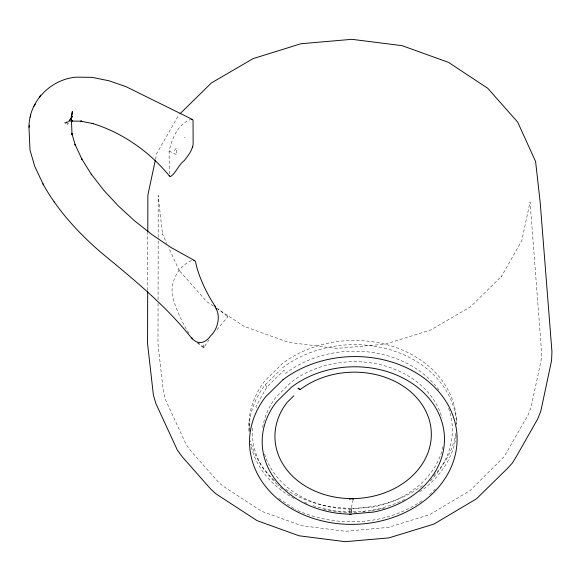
<?xml version="1.0" encoding="UTF-8"?>
<svg xmlns="http://www.w3.org/2000/svg" width="581" height="581" viewBox="0 0 581 581"><rect width="100%" height="100%" fill="white"/><g stroke="black" fill="none" stroke-linecap="round" stroke-linejoin="round"><path stroke-width="0.44" stroke-dasharray="2.9 2.18" d="M147.676 290.289L147.792 232.255M158.061 303.26L157.981 343.908L163.493 392.487L165.796 400.382L186.123 444.465L190.561 450.565L217.81 481.46L222.465 485.767L261.697 511.316L301.532 525.682L345.375 531.288L388.486 527.374L429.679 514.584L470.109 490.589L504.126 456.673L528.136 414.856L531.034 407.492L539.458 368.034L541.172 359.792L541.536 351.374L530.054 201.883L521.767 240.708L501.359 276.643L501.744 276.113L470.53 306.79L430.703 330.015L385.109 344.206L336.37 348.426L288.408 342.332L244.18 326.384L217.984 309.077M158.068 299.643L158.192 238.217M158.199 237.309L158.155 195.427L162.542 234.47L162.368 233.715L166.841 243.49M169.216 173.857L169.115 151.038C172.092 138.677 177.27 124.98 189.936 119.744M155.497 159.368L156.783 153.413L178.708 115.074M351.193 512.66L351.062 509.261L352.827 501.018M197.141 342.725L203.59 347.801L209.051 339.856M70.562 118.568L67.483 124.443L70.584 119.265M438.975 390.112A99.387 80.301 -2.2 0 0 285.627 373.343L283.964 370.228L266.955 386.939L255.807 406.569L256.867 407.557M216.902 329.783L227.832 316.819L227.178 313.936M174.329 150.639L176.326 148.235L176.275 153.529M71.027 118.524L65.377 123.557L70.773 119.882M249.111 431.792A103.81 83.875 -2.2 0 1 265.161 384.869L280.318 369.974M429.606 494.707L435.307 489.1M203.466 344.838L204.069 347.496L203.59 347.801M71.448 119.425L67.628 121.698L63.939 123.005L70.025 121.487M421.806 500.778C385.065 526.052 335.324 528.071 295.271 509.443M191.548 260.6C177.793 266.163 169.376 283.317 172.797 297.552A159.368 77.752 37.8 0 0 186.378 329.122L189.065 333.494M351.062 509.261L349.435 509.058A91.173 73.671 -2.2 0 1 264.442 453.579M184.475 137.428L185.303 137.842M169.115 151.038L176.668 154.8M213.488 306.107L206.756 301.655L178.679 269.831L179.137 270.376L168.701 247.564M278.822 498.571L293.775 508.455M216.866 308.184L227.832 316.819M197.62 342.42L204.069 347.496M265.161 384.869L266.955 386.939M351.135 508.912L351.309 513.451M349.566 512.457L349.435 509.058L373.133 507.01A91.173 73.671 -2.2 0 0 442.947 446.753M249.009 422.329L249.271 429.098M448.59 408.37A99.387 80.301 -2.2 0 1 429.294 481.918M404.761 499.355A99.387 80.301 -2.2 0 1 311.271 504.954M307.08 503.342A99.387 80.301 -2.2 0 1 304.618 502.311M282.577 489.115A99.387 80.301 -2.2 0 1 277.871 485.077M277.195 484.452A99.387 80.301 -2.2 0 1 264.987 469.978L263.818 469.477A100.666 81.333 -2.2 0 1 252.495 426.788M456.1 435.815A103.81 83.875 -2.2 0 1 419.01 492.332M384.361 508.084A103.81 83.875 -2.2 0 1 368.55 511.287M364.948 511.723A103.81 83.875 -2.2 0 1 362.232 511.992M356.785 512.348A103.81 83.875 -2.2 0 1 323.682 509.457M294.16 498.527A103.81 83.875 -2.2 0 1 250.564 444.051M282.519 367.817A103.81 83.875 -2.2 0 1 392.465 350.481A103.81 83.875 -2.2 0 1 456.55 423.571M262.67 427.507A91.173 73.671 -2.2 0 1 276.098 397.012L291.342 382.029A91.173 73.671 -2.2 0 1 442.061 418.022M455.686 433.361A103.81 83.875 -2.2 0 1 433.375 476.05M422.372 485.607A103.81 83.875 -2.2 0 1 285.496 489.173M274.334 480.393A103.81 83.875 -2.2 0 1 250.593 440.703M249.133 431.095A103.81 83.875 -2.2 0 1 265.001 380.657L282.351 363.604A103.81 83.875 -2.2 0 1 395.784 347.445A103.81 83.875 -2.2 0 1 456.441 425.495"/><path stroke-width="0.87" d="M147.676 291.19L147.574 343.778L153.391 395.044L155.846 403.483L177.328 450.05L182.071 456.572L210.772 489.115L215.747 493.727L257.122 520.656L299.041 535.776L345.187 541.681L388.878 537.897L433.891 524.098L476.507 498.796L507.358 468.475L512.406 462.999L516.291 456.644L537.759 418.843L540.86 410.97L551.565 360.569L551.95 351.65L540.221 202.718L535.595 161.518L517.7 122.163L487.779 88.312L448.561 62.399L402.219 45.688L351.912 39.319L301.06 43.72L253.134 58.601L211.404 82.93L179.979 113.818M147.799 231.354L147.872 195.085L155.309 160.24M70.897 121.269L72.64 120.841L71.042 121.073L81.863 121.189L80.563 121.153L93.113 123.615L92.176 123.361C122.46 132.599 149.433 151.619 169.463 176.014L170.582 176.573C176.384 172.448 178.476 164.837 184.322 160.523C188.106 155.701 192.231 150.479 193.146 144.241L193.045 120.441L192.434 119.454L126.157 86.729L108.981 80.766L91.936 77.338L76.322 77.15C50.271 79.183 27.663 102.496 29.05 129.084L30.001 150.138L34.758 166.398L43.393 184.671M349.907 499.747L349.958 498.592L353.248 499.014L353.016 500.139M71.187 120.456L72.356 111.523L71.761 114.951M29.072 127.268L29.333 125.329M30.415 117.05L30.684 115.031M71.158 120.674L71.354 117.565L72.015 134.807L71.812 133.245L75.377 145.533L74.978 144.291L81.957 159.288L81.413 158.402L91.667 174.845L91.21 174.104L103.527 189.987L118.045 205.645L134.4 220.693L152.193 234.746L170.974 247.47L194.57 260.557L195.557 261.726L196.727 266.955A159.368 77.752 37.8 0 0 210.307 298.525L214.592 305.497L217.272 311.242A17.931 14.097 -83.1 0 1 218.282 318.664C217.882 324.99 215.26 331.606 210.591 335.869C208.049 339.471 204.105 342.943 199.392 342.558A17.931 12.23 84.3 0 1 194.257 340.451L192.819 339.173M71.107 117.108L71.594 115.655M33.967 106.323L35.288 104.13M39.385 97.274L40.721 95.066M293.797 395.814L287.043 402.459A78.224 63.206 -2.2 0 0 343.16 498.222A78.224 63.206 -2.2 0 0 427.638 415.19A78.224 63.206 -2.2 0 0 300.116 389.611L297.98 388.449L298.271 388.166L300.116 389.611M216.248 308.533L216.488 309.077M192.718 146.412L192.231 146.623L192.558 147.015M190.975 119.41L192.434 119.454M349.631 514.149L373.329 512.101A91.173 73.671 -2.2 0 0 434.043 405.175A91.173 73.671 -2.2 0 0 291.531 387.128L276.295 402.103A91.173 73.671 -2.2 0 0 349.631 514.149L351.258 514.359M193.756 260.332L194.57 260.557M214.592 305.497L215.733 306.841M192.166 338.803C166.028 305.671 133.231 279.047 100.862 252.357C78.152 232.64 57.49 210.242 42.849 183.778M191.737 337.634L192.631 338.941M54.098 201.81L54.549 202.544M169.347 175.615L169.565 176.087M72.364 116.316L71.027 118.539L72.364 116.316M282.976 379.734L265.626 396.787A103.81 83.875 -2.2 0 0 340.096 523.866A103.81 83.875 -2.2 0 0 452.207 413.679A103.81 83.875 -2.2 0 0 282.976 379.734"/></g></svg>
